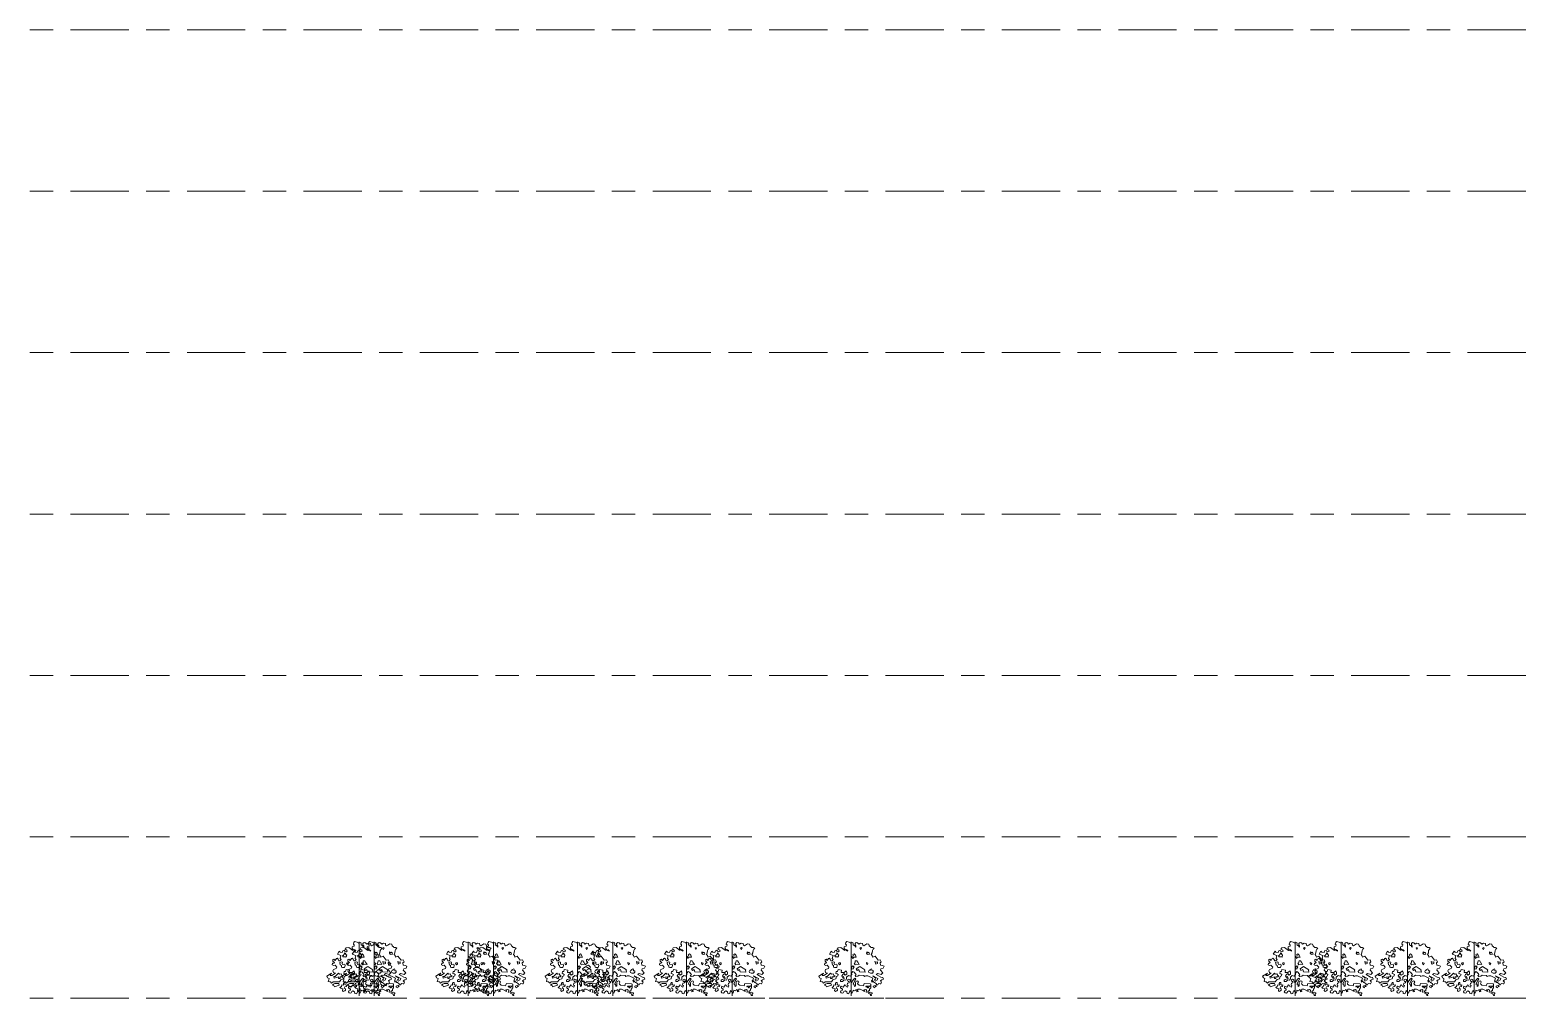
# Model space of a CAD drawing. Header units: millimetres. Extents: x -99196 to 15601, y -9661 to 93550.
# Drawn here: x -99096 to -68533, y 18600 to 38400 of the extents above; entities that cross this region are included whole.
import ezdxf

# ---------------------------------------------------------------- set-up
doc = ezdxf.new("R2010")
doc.units = ezdxf.units.MM
doc.linetypes.add('Centre', pattern=[31.75, 6.35, -4.7625, 15.875, -4.7625])
for name, color, linetype, lineweight in [('G-IMPT', 8, 'Continuous', 5), ('L-SITE', 91, 'Continuous', 5), ('TRUC', 225, 'Continuous', 5)]:
    doc.layers.add(name, color=color, linetype=linetype, lineweight=lineweight)

# ---------------------------------------------------------------- blocks, each defined once
blk = doc.blocks.new('CAY XANH 1 - new block_dwg_110_植栽_中_高木 - 落葉1_φ4000_H5500-1445069-IDEA-4th Storey - Detail-1404438-MẶT ĐỨNG 14-1')
at = {"layer": 'G-IMPT'}
for p, q in [((-57975, 18600), (-57828, 18600)), ((-57954, 18600), (-57411, 18600)), ((-57931, 18600), (-57708, 18600)), ((-57912, 18600), (-57664, 18600)), ((-57738, 18600), (-57612, 18600)), ((-57677, 18600), (-57565, 18600)), ((-57604, 18600), (-57519, 18600)), ((-57596, 18600), (-57495, 18600)), ((-57396, 18600), (-57432, 18600)), ((-57086, 18600), (-56989, 18600)), ((-56966, 18600), (-57020, 18600)), ((-56833, 18600), (-56961, 18600)), ((-56823, 18600), (-56881, 18600)), ((-56783, 18600), (-56841, 18600)), ((-56639, 18600), (-56820, 18600)), ((-56648, 18600), (-56783, 18600)), ((-56690, 18600), (-56781, 18600))]:
    blk.add_line(p, q, dxfattribs=at)
at = {"layer": 'G-IMPT', "flags": 128}
for points in [[(-57824, 18600), (-57726, 18600), (-57816, 18600), (-57970, 18600)], [(-57960, 18600), (-57818, 18600), (-57714, 18600), (-57569, 18600), (-57310, 18600), (-57306, 18600), (-57320, 18600), (-57306, 18600)], [(-57847, 18600), (-57670, 18600), (-57438, 18600), (-57666, 18600), (-57770, 18600), (-57942, 18600)], [(-57935, 18600), (-57775, 18600), (-57559, 18600), (-57412, 18600)], [(-57859, 18600), (-57740, 18600), (-57623, 18600), (-57559, 18600)], [(-57825, 18600), (-57569, 18600), (-57726, 18600)], [(-57792, 18600), (-57709, 18600), (-57622, 18600), (-57480, 18600), (-57539, 18600)], [(-57767, 18600), (-57652, 18600), (-57519, 18600), (-57438, 18600), (-57310, 18600), (-57412, 18600), (-57400, 18600)], [(-57313, 18600), (-57426, 18600), (-57604, 18600), (-57667, 18600)], [(-57491, 18600), (-57483, 18600), (-57464, 18600), (-57525, 18600), (-57582, 18600)], [(-57531, 18600), (-57495, 18600), (-57432, 18600)], [(-57480, 18600), (-57400, 18600), (-57393, 18600), (-57365, 18600)], [(-57464, 18600), (-57391, 18600), (-57385, 18600)], [(-57308, 18600), (-57385, 18600), (-57410, 18600), (-57405, 18600)], [(-57207, 18600), (-57249, 18600), (-57320, 18600), (-57391, 18600)], [(-57335, 18600), (-57368, 18600), (-57365, 18600), (-57327, 18600), (-57253, 18600)], [(-57237, 18600), (-57308, 18600), (-57325, 18600), (-57323, 18600)], [(-56746, 18600), (-56944, 18600), (-57039, 18600), (-57168, 18600), (-57310, 18600), (-57308, 18600)], [(-57104, 18600), (-57183, 18600), (-57310, 18600), (-57211, 18600)], [(-57202, 18600), (-57240, 18600), (-57237, 18600), (-57156, 18600)], [(-57127, 18600), (-57211, 18600), (-57094, 18600)], [(-57151, 18600), (-57173, 18600), (-57179, 18600), (-57183, 18600)], [(-56660, 18600), (-56787, 18600), (-56896, 18600), (-57026, 18600), (-57168, 18600), (-57105, 18600), (-57006, 18600), (-56860, 18600)], [(-57081, 18600), (-57156, 18600), (-57094, 18600), (-57020, 18600)], [(-57029, 18600), (-57085, 18600), (-57127, 18600), (-57061, 18600), (-56978, 18600), (-56925, 18600), (-56844, 18600)], [(-57019, 18600), (-57074, 18600), (-57106, 18600)], [(-56913, 18600), (-57094, 18600), (-56892, 18600), (-56785, 18600)], [(-56997, 18600), (-57035, 18600), (-57061, 18600), (-56913, 18600)], [(-56648, 18600), (-56823, 18600), (-56940, 18600), (-56993, 18600)], [(-56785, 18600), (-56893, 18600), (-56949, 18600)], [(-56760, 18600), (-56913, 18600), (-56868, 18600)], [(-56800, 18600), (-56913, 18600), (-56841, 18600), (-56813, 18600), (-56745, 18600)]]:
    blk.add_lwpolyline(points, dxfattribs=at)
blk = doc.blocks.new('CAY XANH 1 - new block_dwg-1404437-MẶT ĐỨNG 14-1')
blk.add_blockref('CAY XANH 1 - new block_dwg_110_植栽_中_高木 - 落葉1_φ4000_H5500-1445069-IDEA-4th Storey - Detail-1404438-MẶT ĐỨNG 14-1', (0, 0))
blk = doc.blocks.new('CAY XANH 1 - CAY XANH_dwg-V144-MẶT ĐỨNG 14-1')
at = {"layer": 'G-IMPT', "flags": 128}
for points in [[(-56848, 18916), (-56833, 18919), (-56795, 18891), (-56792, 18869), (-56767, 18869), (-56752, 18897), (-56714, 18891), (-56702, 18894), (-56687, 18934), (-56702, 18941), (-56712, 18956), (-56684, 18972), (-56649, 18987), (-56662, 19022), (-56702, 19025), (-56796, 19082), (-56765, 19104), (-56696, 19085), (-56663, 19116), (-56712, 19169), (-56703, 19197), (-56656, 19212), (-56638, 19250), (-56672, 19265), (-56712, 19277), (-56719, 19318), (-56696, 19343), (-56715, 19380), (-56759, 19374), (-56821, 19461), (-56871, 19439), (-56880, 19470), (-56899, 19495), (-56883, 19529), (-56877, 19573), (-56862, 19601), (-56843, 19622), (-56868, 19638), (-56908, 19632), (-56914, 19647), (-56939, 19666), (-56949, 19703), (-56989, 19710), (-57029, 19685), (-57054, 19666), (-57073, 19682), (-57079, 19715), (-57119, 19722), (-57153, 19706), (-57178, 19728), (-57206, 19740), (-57231, 19719), (-57231, 19687), (-57215, 19672), (-57215, 19644), (-57231, 19647), (-57234, 19678), (-57250, 19678), (-57271, 19687), (-57268, 19700), (-57275, 19740), (-57302, 19731), (-57311, 19715), (-57321, 19728), (-57349, 19747), (-57401, 19759), (-57417, 19740), (-57427, 19706), (-57408, 19687), (-57411, 19660), (-57423, 19663), (-57451, 19647), (-57451, 19616), (-57432, 19594), (-57439, 19576), (-57522, 19635), (-57578, 19626), (-57597, 19598), (-57560, 19579), (-57553, 19557), (-57578, 19545), (-57603, 19561), (-57615, 19582), (-57643, 19567), (-57656, 19533), (-57699, 19539), (-57718, 19561), (-57755, 19501), (-57681, 19473), (-57696, 19408), (-57677, 19387), (-57702, 19359), (-57724, 19365), (-57740, 19399), (-57761, 19417), (-57774, 19412), (-57799, 19371), (-57824, 19393), (-57845, 19387), (-57845, 19356), (-57814, 19331), (-57830, 19312), (-57851, 19315), (-57858, 19281), (-57830, 19265), (-57802, 19275), (-57765, 19235), (-57777, 19204), (-57833, 19188), (-57845, 19160), (-57833, 19126), (-57821, 19120), (-57796, 19107), (-57869, 19064), (-57903, 19064), (-57873, 19113), (-57895, 19098), (-57971, 19051), (-57956, 19017), (-57925, 19001), (-57931, 18973), (-57943, 18943), (-57910, 18936), (-57897, 18936), (-57875, 18908), (-57844, 18933), (-57822, 18936), (-57712, 18930), (-57684, 18971), (-57672, 18980), (-57625, 18992), (-57613, 19045), (-57585, 19055), (-57576, 19086), (-57600, 19098), (-57622, 19104), (-57616, 19141), (-57588, 19144), (-57576, 19185), (-57507, 19169), (-57513, 19126), (-57454, 19126), (-57411, 19160), (-57401, 19123), (-57401, 19088), (-57436, 19070), (-57457, 19101), (-57482, 19086), (-57501, 19055), (-57485, 19023), (-57464, 19039), (-57451, 18999), (-57510, 18980), (-57529, 18964), (-57529, 18943), (-57488, 18937), (-57476, 18955), (-57454, 18974), (-57420, 18967), (-57404, 18992), (-57404, 19027), (-57364, 19061), (-57324, 19048), (-57299, 19086), (-57302, 19113), (-57275, 19141), (-57250, 19132), (-57222, 19098), (-57209, 19073), (-57231, 19061), (-57212, 19042), (-57172, 19048), (-57144, 19070), (-57053, 19063), (-57041, 19042), (-57010, 19057), (-56970, 19057), (-56870, 19006), (-56882, 18969), (-56894, 18950), (-56886, 18928), (-56870, 18944), (-56861, 18953)], [(-57400, 19587), (-57411, 19594), (-57414, 19573), (-57382, 19559), (-57379, 19573)], [(-57134, 19622), (-57113, 19637), (-57102, 19622), (-57120, 19594)], [(-57595, 19264), (-57602, 19296), (-57648, 19285), (-57656, 19310), (-57652, 19335), (-57673, 19342), (-57705, 19331), (-57695, 19282), (-57673, 19268), (-57670, 19236), (-57652, 19225), (-57606, 19225)], [(-57592, 19520), (-57606, 19527), (-57606, 19498), (-57620, 19498), (-57631, 19466), (-57652, 19473), (-57641, 19441), (-57585, 19445), (-57574, 19434), (-57563, 19488), (-57574, 19488)], [(-57531, 19296), (-57528, 19321), (-57560, 19324), (-57567, 19310), (-57549, 19282)], [(-57223, 19480), (-57248, 19505), (-57273, 19495), (-57262, 19466), (-57301, 19449), (-57273, 19410), (-57258, 19438), (-57205, 19434)], [(-57294, 19193), (-57301, 19232), (-57273, 19257), (-57248, 19236), (-57269, 19214), (-57262, 19197)], [(-57177, 19335), (-57195, 19363), (-57226, 19360), (-57230, 19335), (-57237, 19317), (-57248, 19317), (-57230, 19282), (-57195, 19292), (-57148, 19289)], [(-56972, 19315), (-56968, 19308), (-56986, 19283), (-57000, 19305), (-57000, 19326)], [(-56996, 19516), (-56992, 19544), (-56968, 19527), (-56950, 19537), (-56943, 19523), (-56936, 19498), (-56968, 19491), (-56982, 19498)], [(-56773, 19308), (-56773, 19340), (-56794, 19333), (-56823, 19351), (-56816, 19312), (-56808, 19294)], [(-57663, 19065), (-57680, 19094), (-57712, 19087), (-57730, 19108), (-57798, 19043), (-57826, 19043), (-57819, 19011), (-57726, 19037), (-57730, 19002), (-57705, 18998), (-57698, 19005), (-57698, 19037), (-57663, 19037), (-57641, 19058)], [(-57047, 18772), (-57013, 18775), (-56995, 18762), (-56995, 18750), (-57001, 18738), (-57004, 18722), (-56995, 18722), (-56960, 18731), (-56960, 18750), (-56936, 18750), (-56933, 18766), (-56933, 18784), (-56911, 18812), (-56911, 18843), (-56920, 18850), (-56948, 18831), (-56964, 18809), (-56973, 18812), (-56979, 18834), (-56988, 18840), (-57001, 18827), (-57007, 18843), (-56910, 18854), (-56910, 18888), (-56922, 18891), (-57044, 18896), (-57060, 18850), (-57150, 18868), (-57172, 18887), (-57178, 18896), (-57163, 18927), (-57172, 18946), (-57187, 18952), (-57215, 18937), (-57225, 18909), (-57225, 18874), (-57225, 18853), (-57243, 18840), (-57247, 18862), (-57256, 18887), (-57271, 18887), (-57234, 18962), (-57215, 18992), (-57231, 19005), (-57256, 18989), (-57280, 18952), (-57293, 18930), (-57311, 18909), (-57333, 18952), (-57333, 18980), (-57358, 18989), (-57383, 18971), (-57374, 18943), (-57352, 18943), (-57352, 18915), (-57383, 18906), (-57389, 18868), (-57371, 18856), (-57383, 18825), (-57414, 18834), (-57427, 18865), (-57442, 18871), (-57454, 18850), (-57476, 18825), (-57516, 18843), (-57526, 18825), (-57526, 18809), (-57504, 18788), (-57488, 18790), (-57488, 18763), (-57520, 18747), (-57529, 18725), (-57513, 18707), (-57485, 18704), (-57473, 18707), (-57457, 18732), (-57436, 18750), (-57401, 18729), (-57395, 18697), (-57371, 18688), (-57355, 18694), (-57346, 18729), (-57336, 18753), (-57315, 18732), (-57287, 18704), (-57275, 18725), (-57271, 18760), (-57243, 18747), (-57215, 18763), (-57215, 18775), (-57194, 18760), (-57197, 18729), (-57169, 18732), (-57178, 18772), (-57169, 18785), (-57128, 18781), (-57038, 18734), (-57038, 18759), (-57057, 18762)], [(-57187, 19168), (-57205, 19197), (-57134, 19246), (-57028, 19180), (-57035, 19170), (-57025, 19131), (-57138, 19136), (-57152, 19183)], [(-56918, 19170), (-56940, 19170), (-56954, 19145), (-56947, 19127), (-56918, 19110), (-56876, 19110), (-56858, 19131), (-56855, 19156), (-56883, 19156), (-56886, 19177), (-56894, 19202), (-56922, 19184)], [(-56770, 18976), (-56763, 19001), (-56869, 19053), (-56820, 19015), (-56813, 18990), (-56834, 18976), (-56820, 18944)], [(-57804, 18899), (-57727, 18899), (-57715, 18865), (-57816, 18831), (-57826, 18859), (-57857, 18865), (-57832, 18884)], [(-57631, 18902), (-57622, 18918), (-57600, 18918), (-57600, 18881), (-57578, 18865), (-57557, 18871), (-57566, 18834), (-57603, 18831), (-57616, 18803), (-57591, 18788), (-57591, 18760), (-57603, 18747), (-57634, 18732), (-57650, 18757), (-57641, 18790), (-57684, 18800), (-57702, 18818), (-57672, 18840), (-57662, 18871), (-57628, 18862)], [(-56942, 18713), (-56917, 18719), (-56883, 18710), (-56883, 18691), (-56898, 18682), (-56892, 18651), (-56914, 18654), (-56923, 18685), (-56933, 18688), (-56964, 18701)], [(-56843, 18852), (-56808, 18865), (-56796, 18834), (-56818, 18834), (-56827, 18809), (-56855, 18822), (-56858, 18843)]]:
    blk.add_lwpolyline(points, close=True, dxfattribs=at)
blk = doc.blocks.new('CAY XANH 1 - CAY XANH_dwg-V145-MẶT ĐỨNG 14-1')
at = {"layer": 'G-IMPT'}
for p, q in [((-57308, 19483), (-57308, 19515)), ((-57308, 19221), (-57308, 19260)), ((-57308, 18899), (-57308, 18914))]:
    blk.add_line(p, q, dxfattribs=at)
at = {"layer": 'G-IMPT', "flags": 128}
for points in [[(-57308, 19673), (-57308, 19682), (-57308, 19695), (-57308, 19735), (-57308, 19726), (-57308, 19710), (-57308, 19723), (-57308, 19741), (-57308, 19754), (-57308, 19735), (-57308, 19701), (-57308, 19682), (-57308, 19655), (-57308, 19658), (-57308, 19642), (-57308, 19611), (-57308, 19590), (-57308, 19571), (-57308, 19630), (-57308, 19621), (-57308, 19593), (-57308, 19574), (-57308, 19553), (-57308, 19541), (-57308, 19556), (-57308, 19578), (-57308, 19562), (-57308, 19528), (-57308, 19534), (-57308, 19556), (-57308, 19497), (-57308, 19468), (-57308, 19404), (-57308, 19383), (-57308, 19355), (-57308, 19360), (-57308, 19395), (-57308, 19413), (-57308, 19407), (-57308, 19367), (-57308, 19388), (-57308, 19383), (-57308, 19351), (-57308, 19327), (-57308, 19308), (-57308, 19311), (-57308, 19277), (-57308, 19261), (-57308, 19271), (-57308, 19231), (-57308, 19200), (-57308, 19184), (-57308, 19156), (-57308, 19122), (-57308, 19116), (-57308, 19104), (-57308, 19060)], [(-57308, 18866), (-57308, 18894), (-57308, 18888), (-57308, 18891), (-57308, 18931), (-57308, 18937), (-57308, 18953), (-57308, 18969), (-57308, 18984), (-57308, 19018), (-57308, 19021), (-57308, 19078), (-57308, 19100), (-57308, 19082), (-57308, 19113), (-57308, 19165), (-57308, 19193), (-57308, 19209), (-57308, 19246), (-57308, 19261), (-57308, 19273), (-57308, 19314), (-57308, 19339), (-57308, 19376), (-57308, 19370), (-57308, 19457), (-57308, 19435), (-57308, 19466), (-57308, 19491), (-57308, 19525), (-57308, 19568), (-57308, 19596), (-57308, 19618), (-57308, 19633), (-57308, 19627), (-57308, 19642), (-57308, 19661), (-57308, 19698), (-57308, 19705), (-57308, 19680), (-57308, 19661), (-57308, 19677), (-57308, 19710), (-57308, 19717), (-57308, 19701), (-57308, 19723), (-57308, 19735), (-57308, 19714), (-57308, 19682), (-57308, 19667), (-57308, 19639), (-57308, 19642), (-57308, 19673)], [(-57308, 19515), (-57308, 19522), (-57308, 19494)], [(-57308, 19494), (-57308, 19462), (-57308, 19469), (-57308, 19437), (-57308, 19441), (-57308, 19430), (-57308, 19483)], [(-57308, 19331), (-57308, 19359), (-57308, 19356), (-57308, 19331), (-57308, 19313)], [(-57308, 19260), (-57308, 19292), (-57308, 19281), (-57308, 19306), (-57308, 19331), (-57308, 19338), (-57308, 19327), (-57308, 19278), (-57308, 19264), (-57308, 19232), (-57308, 19221)], [(-57308, 19313), (-57308, 19278), (-57308, 19288), (-57308, 19285), (-57308, 19331)], [(-57308, 19152), (-57308, 19173), (-57308, 19198), (-57308, 19180), (-57308, 19166)], [(-57308, 18933), (-57308, 18905), (-57308, 18930), (-57308, 18933), (-57308, 18927), (-57308, 18967), (-57308, 18977), (-57308, 18989), (-57308, 19041), (-57308, 19051), (-57308, 19082), (-57308, 19094), (-57308, 19101), (-57308, 19137), (-57308, 19141), (-57308, 19181), (-57308, 19165), (-57308, 19122)], [(-57308, 19166), (-57308, 19141), (-57308, 19124), (-57308, 19106)], [(-57308, 19122), (-57308, 19156), (-57308, 19119), (-57308, 19085), (-57308, 19066), (-57308, 19097), (-57308, 19082), (-57308, 19051), (-57308, 19020), (-57308, 19035), (-57308, 18995), (-57308, 18977), (-57308, 18961), (-57308, 18939), (-57308, 18933), (-57308, 18952), (-57308, 18970), (-57308, 18964), (-57308, 18989), (-57308, 19023), (-57308, 19057), (-57308, 19045), (-57308, 19082), (-57308, 19109), (-57308, 19137), (-57308, 19128), (-57308, 19094), (-57308, 19069), (-57308, 19057), (-57308, 19038), (-57308, 19045), (-57308, 19066), (-57308, 19060), (-57308, 19038), (-57308, 19054)], [(-57308, 19106), (-57308, 19127), (-57308, 19152)], [(-57308, 19060), (-57308, 19109), (-57308, 19094), (-57308, 19048), (-57308, 19014), (-57308, 18998), (-57308, 18970), (-57308, 18939), (-57308, 18933)], [(-57308, 19062), (-57308, 19090), (-57308, 19083), (-57308, 19104), (-57308, 19040)], [(-57308, 19034), (-57308, 19055), (-57308, 19062)], [(-57308, 19054), (-57308, 19002), (-57308, 18965), (-57308, 18947), (-57308, 18925), (-57308, 18941), (-57308, 18949), (-57308, 18913)], [(-57308, 19040), (-57308, 19008), (-57308, 19034), (-57308, 18998), (-57308, 18995), (-57308, 19002), (-57308, 19034)], [(-57308, 18884), (-57308, 18958), (-57308, 18989), (-57308, 19001), (-57308, 18986), (-57308, 18949), (-57308, 18927), (-57308, 18905), (-57308, 18949), (-57308, 18977), (-57308, 18986), (-57308, 18967), (-57308, 18939)], [(-57308, 18747), (-57308, 18763), (-57308, 18781), (-57308, 18809), (-57308, 18840), (-57308, 18846), (-57308, 18827), (-57308, 18806), (-57308, 18809), (-57308, 18831), (-57308, 18837), (-57308, 18824), (-57308, 18840), (-57308, 18850), (-57308, 18885), (-57308, 18888), (-57308, 18893), (-57308, 18846), (-57308, 18865), (-57308, 18884), (-57308, 18893), (-57308, 18924), (-57308, 18942), (-57308, 18949), (-57308, 18933), (-57308, 18905), (-57308, 18871), (-57308, 18850), (-57308, 18837), (-57308, 18859), (-57308, 18884)], [(-57308, 18939), (-57308, 18911), (-57308, 18902), (-57308, 18865), (-57308, 18853), (-57308, 18822), (-57308, 18831), (-57308, 18862), (-57308, 18868), (-57308, 18846), (-57308, 18822), (-57308, 18840), (-57308, 18822), (-57308, 18806), (-57308, 18785), (-57308, 18787), (-57308, 18760), (-57308, 18744), (-57308, 18723), (-57308, 18704), (-57308, 18701), (-57308, 18704), (-57308, 18729), (-57308, 18747), (-57308, 18726), (-57308, 18695), (-57308, 18686), (-57308, 18691), (-57308, 18726), (-57308, 18751), (-57308, 18729), (-57308, 18701), (-57308, 18723), (-57308, 18757), (-57308, 18744), (-57308, 18760), (-57308, 18772), (-57308, 18757), (-57308, 18726), (-57308, 18729), (-57308, 18769), (-57308, 18782), (-57308, 18778), (-57308, 18732), (-57308, 18756), (-57308, 18759), (-57308, 18769)], [(-57308, 18913), (-57308, 18916), (-57308, 18888), (-57308, 18866)], [(-57308, 18914), (-57308, 18878), (-57308, 18862), (-57308, 18868), (-57308, 18831), (-57308, 18828), (-57308, 18800), (-57308, 18785), (-57308, 18757), (-57308, 18744), (-57308, 18729), (-57308, 18754), (-57308, 18787), (-57308, 18797), (-57308, 18815), (-57308, 18837), (-57308, 18868), (-57308, 18859), (-57308, 18899)], [(-57308, 18849), (-57308, 18862), (-57308, 18831)], [(-57308, 18831), (-57308, 18806), (-57308, 18818), (-57308, 18840), (-57308, 18849)], [(-57308, 18769), (-57308, 18772), (-57308, 18759), (-57308, 18747), (-57308, 18735), (-57308, 18719)], [(-57308, 18719), (-57308, 18728), (-57308, 18747)]]:
    blk.add_lwpolyline(points, dxfattribs=at)
for points in [[(-57308, 19618), (-57308, 19632), (-57308, 19618), (-57308, 19589)], [(-57308, 19582), (-57308, 19589), (-57308, 19568), (-57308, 19554), (-57308, 19568)], [(-57308, 19511), (-57308, 19540), (-57308, 19522), (-57308, 19533), (-57308, 19518), (-57308, 19494), (-57308, 19487), (-57308, 19494)], [(-57308, 19476), (-57308, 19501), (-57308, 19490), (-57308, 19462), (-57308, 19444), (-57308, 19405), (-57308, 19433), (-57308, 19430)], [(-57308, 19304), (-57308, 19336), (-57308, 19329), (-57308, 19346), (-57308, 19308), (-57308, 19290)], [(-57308, 19311), (-57308, 19304), (-57308, 19279), (-57308, 19300), (-57308, 19322)], [(-57308, 19292), (-57308, 19317), (-57308, 19320), (-57308, 19306), (-57308, 19278)], [(-57308, 19189), (-57308, 19228), (-57308, 19253), (-57308, 19232), (-57308, 19211), (-57308, 19193)], [(-57308, 19164), (-57308, 19193), (-57308, 19242), (-57308, 19177), (-57308, 19166), (-57308, 19127), (-57308, 19133), (-57308, 19179)], [(-57308, 18973), (-57308, 18997), (-57308, 19049), (-57308, 19012), (-57308, 18987), (-57308, 18973), (-57308, 18941)], [(-57308, 18896), (-57308, 18896), (-57308, 18862), (-57308, 18828), (-57308, 18856), (-57308, 18862), (-57308, 18880)], [(-57308, 18710), (-57308, 18716), (-57308, 18707), (-57308, 18688), (-57308, 18679), (-57308, 18648), (-57308, 18651), (-57308, 18682), (-57308, 18685), (-57308, 18698)]]:
    blk.add_lwpolyline(points, close=True, dxfattribs=at)
blk = doc.blocks.new('CAY XANH 1 - CAY XANH 1-V147-MẶT ĐỨNG 14-1')
for name in ['CAY XANH 1 - CAY XANH_dwg-V144-MẶT ĐỨNG 14-1', 'CAY XANH 1 - CAY XANH_dwg-V145-MẶT ĐỨNG 14-1', 'CAY XANH 1 - new block_dwg-1404437-MẶT ĐỨNG 14-1']:
    blk.add_blockref(name, (-12247, 0))
blk = doc.blocks.new('CAY XANH 1 - new block_dwg_110_植栽_中_高木 - 落葉1_φ4000_H5500-1445069-IDEA-4th Storey - Detail-V148-MẶT ĐỨNG 14-1')
at = {"layer": 'G-IMPT'}
for p, q in [((-73885, 18600), (-73737, 18600)), ((-73864, 18600), (-73321, 18600)), ((-73841, 18600), (-73618, 18600)), ((-73821, 18600), (-73574, 18600)), ((-73514, 18600), (-73429, 18600)), ((-73499, 18600), (-73475, 18600)), ((-73306, 18600), (-73325, 18600)), ((-73003, 18600), (-73016, 18600)), ((-72996, 18600), (-72898, 18600)), ((-72742, 18600), (-72871, 18600)), ((-72732, 18600), (-72791, 18600)), ((-72693, 18600), (-72751, 18600)), ((-72549, 18600), (-72729, 18600)), ((-72557, 18600), (-72693, 18600)), ((-72599, 18600), (-72690, 18600))]:
    blk.add_line(p, q, dxfattribs=at)
at = {"layer": 'G-IMPT', "flags": 128}
for points in [[(-73734, 18600), (-73635, 18600), (-73726, 18600), (-73880, 18600)], [(-73869, 18600), (-73727, 18600), (-73623, 18600), (-73478, 18600), (-73219, 18600), (-73216, 18600), (-73229, 18600), (-73216, 18600)], [(-73756, 18600), (-73579, 18600), (-73348, 18600), (-73576, 18600), (-73680, 18600), (-73852, 18600)], [(-73845, 18600), (-73685, 18600), (-73468, 18600), (-73322, 18600)], [(-73735, 18600), (-73478, 18600), (-73635, 18600)], [(-73692, 18600), (-73650, 18600), (-73533, 18600), (-73468, 18600)], [(-73677, 18600), (-73562, 18600), (-73429, 18600), (-73348, 18600), (-73219, 18600), (-73322, 18600), (-73309, 18600)], [(-73223, 18600), (-73336, 18600), (-73514, 18600), (-73576, 18600)], [(-73570, 18600), (-73532, 18600), (-73390, 18600), (-73430, 18600)], [(-73401, 18600), (-73393, 18600), (-73373, 18600), (-73434, 18600), (-73492, 18600)], [(-73390, 18600), (-73309, 18600), (-73303, 18600), (-73295, 18600)], [(-73373, 18600), (-73301, 18600), (-73295, 18600)], [(-73218, 18600), (-73295, 18600), (-73319, 18600), (-73315, 18600)], [(-73117, 18600), (-73159, 18600), (-73229, 18600), (-73301, 18600)], [(-73151, 18600), (-73218, 18600), (-73234, 18600), (-73233, 18600)], [(-72679, 18600), (-72853, 18600), (-72949, 18600), (-73078, 18600), (-73219, 18600), (-73218, 18600)], [(-73013, 18600), (-73092, 18600), (-73219, 18600), (-73120, 18600)], [(-73036, 18600), (-73120, 18600), (-73003, 18600)], [(-73061, 18600), (-73082, 18600), (-73089, 18600), (-73092, 18600)], [(-72570, 18600), (-72697, 18600), (-72805, 18600), (-72936, 18600), (-73078, 18600), (-73015, 18600), (-72977, 18600)], [(-72939, 18600), (-72995, 18600), (-73036, 18600), (-72970, 18600), (-72888, 18600), (-72835, 18600), (-72754, 18600)], [(-72823, 18600), (-73003, 18600), (-72802, 18600), (-72695, 18600)], [(-72906, 18600), (-72945, 18600), (-72970, 18600), (-72823, 18600)], [(-72558, 18600), (-72733, 18600), (-72849, 18600), (-72903, 18600)], [(-72790, 18600), (-72802, 18600), (-72858, 18600)], [(-72670, 18600), (-72823, 18600), (-72777, 18600)], [(-72709, 18600), (-72823, 18600), (-72751, 18600), (-72722, 18600), (-72655, 18600)]]:
    blk.add_lwpolyline(points, dxfattribs=at)
blk = doc.blocks.new('CAY XANH 1 - new block_dwg-V149-MẶT ĐỨNG 14-1')
blk.add_blockref('CAY XANH 1 - new block_dwg_110_植栽_中_高木 - 落葉1_φ4000_H5500-1445069-IDEA-4th Storey - Detail-V148-MẶT ĐỨNG 14-1', (0, 0))
blk = doc.blocks.new('CAY XANH 1 - CAY XANH_dwg-V150-MẶT ĐỨNG 14-1')
at = {"layer": 'G-IMPT'}
for p, q in [((-73218, 19483), (-73218, 19515)), ((-73218, 19221), (-73218, 19260))]:
    blk.add_line(p, q, dxfattribs=at)
at = {"layer": 'G-IMPT', "flags": 128}
for points in [[(-73218, 19673), (-73218, 19682), (-73218, 19695), (-73218, 19735), (-73218, 19726), (-73218, 19710), (-73218, 19723), (-73218, 19741), (-73218, 19754), (-73218, 19735), (-73218, 19701), (-73218, 19682), (-73218, 19655), (-73218, 19658), (-73218, 19642), (-73218, 19611), (-73218, 19590), (-73218, 19571), (-73218, 19630), (-73218, 19621), (-73218, 19593), (-73218, 19574), (-73218, 19553), (-73218, 19541), (-73218, 19556), (-73218, 19578), (-73218, 19576)], [(-73218, 18866), (-73218, 18894), (-73218, 18888), (-73218, 18891), (-73218, 18931), (-73218, 18937), (-73218, 18953), (-73218, 18969), (-73218, 18984), (-73218, 19018), (-73218, 19021), (-73218, 19078), (-73218, 19100), (-73218, 19082), (-73218, 19113), (-73218, 19165), (-73218, 19193), (-73218, 19209), (-73218, 19246), (-73218, 19261), (-73218, 19273), (-73218, 19314), (-73218, 19339), (-73218, 19376), (-73218, 19370), (-73218, 19457), (-73218, 19435), (-73218, 19466), (-73218, 19491), (-73218, 19525), (-73218, 19568), (-73218, 19596), (-73218, 19618), (-73218, 19633), (-73218, 19627), (-73218, 19642), (-73218, 19661), (-73218, 19698), (-73218, 19705), (-73218, 19680), (-73218, 19661), (-73218, 19677), (-73218, 19710), (-73218, 19717), (-73218, 19701), (-73218, 19723), (-73218, 19735), (-73218, 19714), (-73218, 19682), (-73218, 19667), (-73218, 19639), (-73218, 19642), (-73218, 19673)], [(-73218, 19515), (-73218, 19522), (-73218, 19494)], [(-73218, 19438), (-73218, 19441), (-73218, 19430), (-73218, 19483)], [(-73218, 19331), (-73218, 19359), (-73218, 19356), (-73218, 19331), (-73218, 19313)], [(-73218, 19313), (-73218, 19278), (-73218, 19288), (-73218, 19285), (-73218, 19331)], [(-73218, 19260), (-73218, 19292), (-73218, 19288)], [(-73218, 19152), (-73218, 19173), (-73218, 19198), (-73218, 19180), (-73218, 19166)], [(-73218, 19122), (-73218, 19137), (-73218, 19141), (-73218, 19181), (-73218, 19165), (-73218, 19122)], [(-73218, 19166), (-73218, 19141), (-73218, 19124), (-73218, 19106)], [(-73218, 19122), (-73218, 19156), (-73218, 19119), (-73218, 19085), (-73218, 19066), (-73218, 19097), (-73218, 19082), (-73218, 19051), (-73218, 19020), (-73218, 19035), (-73218, 18995), (-73218, 18977), (-73218, 18961), (-73218, 18939), (-73218, 18933), (-73218, 18952), (-73218, 18970), (-73218, 18964), (-73218, 18989), (-73218, 19023), (-73218, 19057), (-73218, 19045), (-73218, 19082), (-73218, 19109), (-73218, 19137), (-73218, 19128), (-73218, 19094), (-73218, 19069), (-73218, 19057), (-73218, 19038), (-73218, 19045), (-73218, 19066), (-73218, 19060), (-73218, 19038), (-73218, 19054)], [(-73218, 19106), (-73218, 19127), (-73218, 19152)], [(-73218, 19017), (-73218, 19041), (-73218, 19051), (-73218, 19082), (-73218, 19094), (-73218, 19099)], [(-73218, 19054), (-73218, 19002), (-73218, 18965), (-73218, 18947), (-73218, 18925), (-73218, 18941), (-73218, 18949), (-73218, 18913)], [(-73218, 18884), (-73218, 18958), (-73218, 18989), (-73218, 19001), (-73218, 18986), (-73218, 18949), (-73218, 18927), (-73218, 18905), (-73218, 18949), (-73218, 18977), (-73218, 18986), (-73218, 18967), (-73218, 18939)], [(-73218, 18747), (-73218, 18763), (-73218, 18781), (-73218, 18809), (-73218, 18840), (-73218, 18846), (-73218, 18827), (-73218, 18806), (-73218, 18809), (-73218, 18831), (-73218, 18837), (-73218, 18824), (-73218, 18840), (-73218, 18850), (-73218, 18885), (-73218, 18888), (-73218, 18893), (-73218, 18846), (-73218, 18865), (-73218, 18884), (-73218, 18893), (-73218, 18924), (-73218, 18942), (-73218, 18949), (-73218, 18933), (-73218, 18905), (-73218, 18871), (-73218, 18850), (-73218, 18837), (-73218, 18859), (-73218, 18884)], [(-73218, 18939), (-73218, 18911), (-73218, 18902), (-73218, 18865), (-73218, 18853), (-73218, 18822), (-73218, 18831), (-73218, 18862), (-73218, 18868), (-73218, 18846), (-73218, 18822), (-73218, 18840), (-73218, 18822), (-73218, 18806), (-73218, 18785), (-73218, 18787), (-73218, 18760), (-73218, 18744), (-73218, 18723), (-73218, 18704), (-73218, 18701), (-73218, 18704), (-73218, 18729), (-73218, 18747), (-73218, 18726), (-73218, 18695), (-73218, 18686), (-73218, 18691), (-73218, 18726), (-73218, 18751), (-73218, 18729), (-73218, 18701), (-73218, 18723), (-73218, 18757), (-73218, 18744), (-73218, 18760), (-73218, 18772), (-73218, 18757), (-73218, 18726), (-73218, 18729), (-73218, 18769), (-73218, 18782), (-73218, 18778), (-73218, 18732), (-73218, 18756), (-73218, 18759), (-73218, 18769)], [(-73218, 18913), (-73218, 18916), (-73218, 18888), (-73218, 18866)], [(-73218, 18914), (-73218, 18878), (-73218, 18862), (-73218, 18868), (-73218, 18831), (-73218, 18828), (-73218, 18800), (-73218, 18785), (-73218, 18757), (-73218, 18744), (-73218, 18737)], [(-73218, 18849), (-73218, 18862), (-73218, 18831)], [(-73218, 18831), (-73218, 18806), (-73218, 18818), (-73218, 18840), (-73218, 18849)], [(-73218, 18769), (-73218, 18772), (-73218, 18759), (-73218, 18747), (-73218, 18735), (-73218, 18719)], [(-73218, 18719), (-73218, 18728), (-73218, 18747)]]:
    blk.add_lwpolyline(points, dxfattribs=at)
for points in [[(-73218, 19618), (-73218, 19632), (-73218, 19618), (-73218, 19589)], [(-73218, 19582), (-73218, 19589), (-73218, 19568), (-73218, 19554), (-73218, 19568)], [(-73218, 19511), (-73218, 19540), (-73218, 19522), (-73218, 19533), (-73218, 19518), (-73218, 19494), (-73218, 19487), (-73218, 19494)], [(-73218, 19476), (-73218, 19501), (-73218, 19490), (-73218, 19462), (-73218, 19444), (-73218, 19405), (-73218, 19433), (-73218, 19430)], [(-73218, 19304), (-73218, 19336), (-73218, 19329), (-73218, 19346), (-73218, 19308), (-73218, 19290)], [(-73218, 19311), (-73218, 19304), (-73218, 19279), (-73218, 19300), (-73218, 19322)], [(-73218, 19292), (-73218, 19317), (-73218, 19320), (-73218, 19306), (-73218, 19278)], [(-73218, 19189), (-73218, 19228), (-73218, 19253), (-73218, 19232), (-73218, 19211), (-73218, 19193)], [(-73218, 19164), (-73218, 19193), (-73218, 19242), (-73218, 19177), (-73218, 19166), (-73218, 19127), (-73218, 19133), (-73218, 19179)], [(-73218, 18973), (-73218, 18997), (-73218, 19049), (-73218, 19012), (-73218, 18987), (-73218, 18973), (-73218, 18941)], [(-73218, 18710), (-73218, 18716), (-73218, 18707), (-73218, 18688), (-73218, 18679), (-73218, 18648), (-73218, 18651), (-73218, 18682), (-73218, 18685), (-73218, 18698)]]:
    blk.add_lwpolyline(points, close=True, dxfattribs=at)
blk = doc.blocks.new('CAY XANH 1 - CAY XANH 1-V151-MẶT ĐỨNG 14-1')
for name, p in [('CAY XANH 1 - CAY XANH_dwg-V144-MẶT ĐỨNG 14-1', (-15910, 0)), ('CAY XANH 1 - CAY XANH_dwg-V150-MẶT ĐỨNG 14-1', (0, 0)), ('CAY XANH 1 - new block_dwg-V149-MẶT ĐỨNG 14-1', (0, 0))]:
    blk.add_blockref(name, p)

msp = doc.modelspace()

# ---------------------------------------------------------------- linework, layer by layer
at = {"layer": 'TRUC', "linetype": 'Centre', "ltscale": 75}
for p, q in [((-99096.4, 38400), (15600.6, 38400)), ((-99096.4, 35100), (15600.6, 35100)), ((-99096.4, 31800), (15600.6, 31800)), ((-99096.4, 28500), (15600.6, 28500)), ((-99096.4, 25200), (15600.6, 25200)), ((-99096.4, 21900), (15600.6, 21900)), ((-99096.4, 18600), (15600.6, 18600))]:
    msp.add_line(p, q, dxfattribs=at)

# ---------------------------------------------------------------- block references
at = {"layer": 'L-SITE'}
for name, p in [('CAY XANH 1 - CAY XANH 1-V147-MẶT ĐỨNG 14-1', (-22805.3, 0)), ('CAY XANH 1 - CAY XANH 1-V147-MẶT ĐỨNG 14-1', (-22499.5, 0)), ('CAY XANH 1 - CAY XANH 1-V147-MẶT ĐỨNG 14-1', (-20573.7, 0)), ('CAY XANH 1 - CAY XANH 1-V147-MẶT ĐỨNG 14-1', (-20059.7, 0)), ('CAY XANH 1 - CAY XANH 1-V147-MẶT ĐỨNG 14-1', (-18342, 0)), ('CAY XANH 1 - CAY XANH 1-V147-MẶT ĐỨNG 14-1', (-17619.9, 0)), ('CAY XANH 1 - CAY XANH 1-V147-MẶT ĐỨNG 14-1', (-16110.4, 0)), ('CAY XANH 1 - CAY XANH 1-V147-MẶT ĐỨNG 14-1', (-15180.1, 0)), ('CAY XANH 1 - CAY XANH 1-V147-MẶT ĐỨNG 14-1', (-12740.3, 0)), ('CAY XANH 1 - CAY XANH 1-V151-MẶT ĐỨNG 14-1', (0, 0)), ('CAY XANH 1 - CAY XANH 1-V147-MẶT ĐỨNG 14-1', (-2723.1, 0)), ('CAY XANH 1 - CAY XANH 1-V147-MẶT ĐỨNG 14-1', (-1361.5, 0)), ('CAY XANH 1 - CAY XANH 1-V147-MẶT ĐỨNG 14-1', (0, 0))]:
    msp.add_blockref(name, p, dxfattribs=at)

doc.saveas('drawing.dxf')
